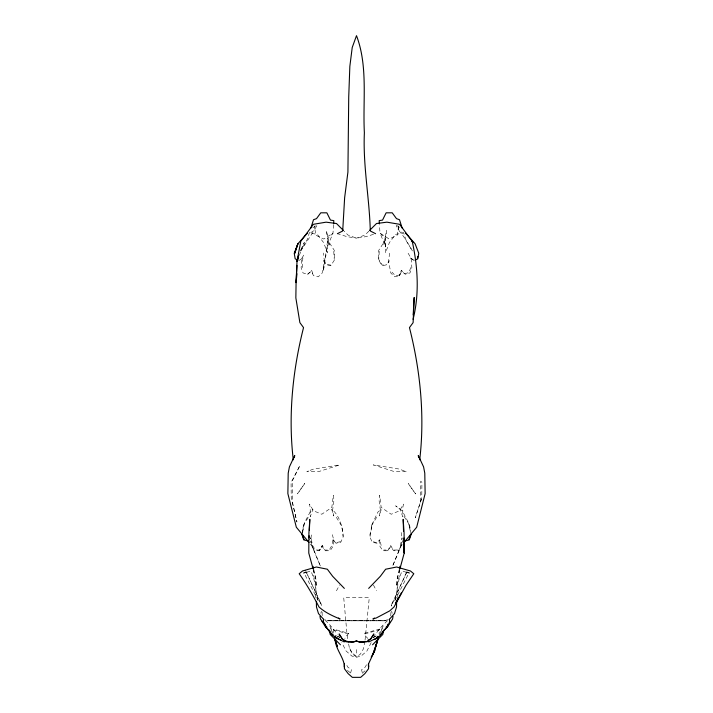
<?xml version="1.0" encoding="UTF-8"?>
<svg xmlns="http://www.w3.org/2000/svg" width="713" height="713" viewBox="0 0 713 713"><rect width="100%" height="100%" fill="white"/><g stroke="black" fill="none" stroke-linecap="round" stroke-linejoin="round"><path stroke-width="0.53" stroke-dasharray="3.56 2.67" d="M420.652 501.622L420.768 481.15L421.927 482.443L421.757 498.111L415.296 517.79L421.757 498.111M367.89 638.447L365.903 636.522L364.495 633.964L364.815 633.162L379.699 629.089L379.058 634.017M390.751 616.005L390.92 612.084M302.285 267.607L302.847 257.919L301.92 258.159L301.118 267.821L303.07 272.954L307.704 274.255L311.385 271.252L313.533 275.69L318.265 276.813L322.133 273.07L324.433 261.439L323.399 253.026M379.245 251.35L378.755 259.461L382.186 265.102L386.544 264.371M399.735 569.518L399.333 575.917L396.464 586.434L397.034 579.428L399.262 569.339M333.541 224.8L332.989 233.115L327.294 246.965L323.301 271.323L327.855 238.828L327.552 252.874L323.595 242.58L317.33 234.327L309.959 233.187L314.085 230.522L300.111 251.956M408.103 253.222L411.08 258.159L411.882 267.821L409.93 272.954L405.296 274.255L401.615 271.252L399.467 275.69L394.735 276.813L390.867 273.07L388.567 261.439L389.601 253.026M400.341 545.605L402.07 537.869L401.419 546.087L398.469 550.614L393.683 550.775L390.715 546.559L387.712 550.784L382.872 550.748L379.869 546.203L379.173 540.409L380.011 539.803L381.152 545.579M398.772 226.868L398.469 229.934L396.205 225.673M332.383 534.67L333.827 540.409L333.131 546.203L330.128 550.748L325.288 550.784L322.285 546.559L319.317 550.775L314.531 550.614L311.581 546.087L310.93 537.869L309.032 539.83M302.267 534.385L303.471 524.67M397.248 597.512L397.034 579.428L399.619 569.937M398.576 225.914L397.194 235.21L389.191 239.042L380.011 233.115L379.459 224.8M310.859 538.413L311.839 532.513M370.074 536.399L372.034 524.964L369.575 536.328L372.266 542.272L376.954 543.244L380.011 539.803L376.901 542.629L372.56 541.675M364.842 641.272L363.478 648.759L360.493 653.99L357.053 656.691L356.5 656.236L355.947 656.691L352.507 653.99L349.522 648.759L348.55 643.411M365.038 640.203L369.272 597.699L343.728 597.699L347.088 635.176L348.354 642.342M302.66 532.255L304.237 523.77L309.228 515.998M302.294 532.255L304.362 523.039L310.69 510.9L312.9 509.269L310.262 516.693L310.208 507.567L309.513 504.109L313.462 510.793L321.786 514.242L331.83 507.398L333.327 495.294L334.005 499.786L332.588 510.437L333.702 515.971L331.697 509.269C339.718 515.535 342.231 526.675 343.425 536.328L340.734 542.272L336.046 543.244L332.989 539.803L331.848 545.579L329.21 550.008L324.843 550.071L322.321 545.427L319.317 550.775L322.321 545.427M320.814 613.287L321.385 611.219M309.531 232.224L307.214 239.523L300.556 250.958M392.088 603.358L391.196 606.059L407.248 571.042L392.088 603.358L394.949 600.284L409.164 572.601L404.815 572.022L409.422 573.154L402.212 571.068C397.284 580.275 397.729 590.765 394.949 600.284M410.715 267.607L408.986 272.526L404.708 273.676L401.383 270.28L399.467 275.69L401.383 270.28M299.317 255.414L304.317 242.42L300.253 250.967M379.557 635.007L383.095 625.934L380.813 632.057M379.699 629.089L379.387 629.891L364.495 633.964M403.585 538.992L392.48 566.363L401.205 545.846L402.613 544.153M373.362 637.716C377.168 631.228 382.418 625.372 387.961 620.248M371.188 642.591L366.937 650.969L361.161 656.031L356.5 657.234L351.839 656.031L346.063 650.969L341.812 642.591M333.301 632.698L333.711 629.142L348.586 633.331L344.816 638.411M336.456 590.801L339.611 584.99M301.92 258.159L304.897 253.222M376.66 517.299L371.108 526.337L377.854 512.139L381.303 509.269L379.298 515.971L380.412 510.437L378.995 499.786L379.673 495.294L381.17 507.398L391.214 514.242L399.538 510.793L403.487 504.109L402.792 507.567L402.738 516.693L400.1 509.269L395.653 505.838L402.31 510.9L408.638 523.039L410.189 530.632L408.763 523.77L403.772 515.998M348.586 633.331L348.096 633.91L333.221 629.722M368.871 231.172L365.047 235.005L356.5 238.16L346.768 236.582L337.418 233.686M308.292 273.676L307.704 274.255L311.617 270.28L313.257 274.897M388.567 261.439L389.28 260.771L386.811 264.817L382.115 265.646L378.238 259.461L378.763 250.29L384.583 241.288L383.549 245.005L386.589 230.566L385.483 238.775L380.011 233.115L385.706 246.965L385.145 238.828L385.448 252.874L389.405 242.58L395.67 234.327L403.041 233.187L398.915 230.522L403.638 236.573L412.453 251.092M366.509 664.757L365.145 667.154L361.571 669.721L362.587 674.115L362.641 672.787L365.6 670.389M312.731 227.857L317.24 224.827L314.531 229.934L314.228 226.868M298.934 260.548L302.847 257.919M373.193 637.44L377.899 635.292M373.514 637.279L375.43 636.54M373.505 234.327L366.232 236.582L356.5 238.16L347.953 235.005L344.129 231.172M387.685 619.704L385.573 620.328L327.427 620.328L325.315 619.704M399.743 274.897L395.483 275.878L391.99 272.152M340.44 541.675L336.099 542.629L332.989 539.803L333.827 540.409M397.64 549.981L393.228 550.071L390.679 545.427L387.712 550.784L388.157 550.071L383.79 550.008M319.772 550.071L315.36 549.981L312.659 545.605L310.93 537.869M335.101 635.292L339.807 637.44M330.814 265.102L326.456 264.371L323.72 260.771L324.433 261.439M414.066 260.548L410.153 257.919L411.08 258.159M337.677 636.584L339.709 637.369M410.153 257.919L414.03 260.013M347.4 670.389L350.359 672.787L350.413 674.115L351.429 669.721L347.855 667.154L346.491 664.757M396.66 225.433L401.169 228.463M355.992 655.942L352.382 653.286L349.406 647.965M325.039 620.248L329.094 623.973L337.507 634.214M318.051 600.284C315.271 590.765 315.716 580.275 310.788 571.068L303.578 573.154L308.185 572.022L303.836 572.601L318.051 600.284L320.912 603.358L321.804 606.059L305.752 571.042M310.387 544.153L311.795 545.846L320.52 566.363L310.244 541.015M336.34 517.299L341.892 526.337L342.926 536.399M323.72 260.771L326.189 264.817L330.885 265.646L334.762 259.461L334.237 250.29L328.417 241.288L329.451 245.005L326.411 230.566L327.517 238.775L332.989 233.115L323.809 239.042L315.806 235.21L314.424 225.914M412.444 250.958L405.786 239.523L403.469 232.224M373.389 584.99L376.544 590.801M305.289 570.043L320.912 603.358M338.773 635.764L339.638 637.716M333.443 635.007L329.905 625.934L332.142 632.155M391.615 611.219L392.186 613.287M313.381 569.937L315.966 579.428L316.536 586.434L313.667 575.917L313.265 569.518M313.738 569.339L315.966 579.428L315.752 597.512M409.529 524.67L411.169 534.304M401.161 532.513L402.141 538.413M333.755 251.35L334.245 259.461M322.08 612.084L322.249 616.005M356.5 649.57L356.5 655.595M299.513 466.329L292.232 481.15L292.348 501.622L296.947 522.05L291.243 498.111L291.073 482.443L299.513 466.329M304.799 483.441L297.41 493.886L304.799 483.441M308.399 470.963L306.795 471.756L319.415 471.364L339.691 464.912L313.542 469.092L308.399 470.963M386.116 620.8L326.884 620.8L386.116 620.8M406.205 471.756L393.585 471.364L373.309 464.912L399.458 469.092L406.205 471.756M415.59 493.886L408.201 483.441L415.59 493.886"/><path stroke-width="1.07" d="M396.642 601.692L396.517 607.004L394.512 613.581L389.12 619.65M309.005 537.976L309.103 535.784M309.344 530.312L309.834 519.349L308.916 532.941L308.782 553.074L313.096 568.885M413.192 314.968L414.173 297.49L413.112 322.632L409.458 327.606C420.331 370.439 424.921 415.822 419.707 459.823M399.797 568.448L399.931 566.318M333.613 223.757L333.818 220.638L330.467 220.103L326.866 212.822L320.779 212.813L316.51 218.641L313.515 219.711L310.859 228.053M344.183 666.905L344.468 663.821M296.956 273.747L296.082 282.615L295.85 297.882L299.888 322.632L303.542 327.606C292.669 370.439 288.079 415.822 293.293 459.823M323.613 619.294L323.337 621.888C327.24 628.287 330.921 636.335 338.595 638.866L337.962 638.5M296.991 265.388L296.082 282.615L297.009 261.413L300.779 241.315L313.426 224.292L326.091 222.171L336.491 223.517L343.372 230.406M387.792 624.285L387.293 627.19L384.191 630.096M417.47 258.498L417.818 256.466M383.585 630.203L382.81 634.445L372.551 644.793M393.041 616.389L392.56 619.018L387.293 627.19L389.663 621.888L389.387 619.294M413.085 319.353C419.494 293.836 417.845 266.849 412.221 241.315L399.574 224.292L386.909 222.171L376.509 223.517L369.628 230.406M294.317 457.684L294.727 455.518L289.416 466.881L288.212 473.156L287.865 493.619L296.323 527.228L308.987 542.459M298.426 255.717L297.009 261.413L298.551 257.42M377.721 639.632L374.735 650.612L368.363 664.24L368.576 668.696L364.851 673.642L360.671 677.35L352.329 677.35L348.149 673.642L344.424 668.696C345.324 658.865 335.716 650.211 335.119 639.659M399.904 568.885L404.218 553.074L404.084 532.941L403.166 519.349L403.54 531.319M376.874 642.449L372.979 654.284L377.881 639.659M375.617 646.709L377.988 638.741M411.169 534.304L409.235 539.928L404.547 541.051M408.959 539.483L410.733 534.385M401.49 592.672L395.51 603.546M383.139 631.076L379.993 635.862L375.742 638.937L373.879 639.534M395.43 603.367L398.54 597.583M371.206 657.11L374.735 650.612L372.569 654.4M378.059 636.246L377.088 637.68L378.166 636.985L375.591 638.625L369.04 641.798L367.587 641.62M404.013 542.459L416.677 527.228L425.135 493.619L424.788 473.156L423.584 466.881L418.273 455.518L418.683 457.684M368.657 588.394L380.332 576.327L385.635 569.224L396.633 567.004L410.465 570.979L413.798 573.751L405.947 585.355L393.995 606.986L389.726 610.872L376.357 617.939L372.899 619.018L374.477 618.028M307.428 233.089L297.891 243.775L294.656 253.418L297.891 243.775L294.237 253.258L295.182 258.846L297.998 260.12M386.205 626.994L387.64 625.729L381.794 633.679L380.082 635.051M364.388 641.798L358.577 641.673L356.5 640.996L359.557 642.155L366.937 641.602L370.707 639L373.817 634.107L370.707 639L367.997 640.194M337.418 233.686L342.703 230.985L344.637 197.715L347.917 172.091L348.728 96.932L349.842 66.389L352.222 47.504L356.5 35.65C368.166 66.452 362.667 100.613 364.37 132.832C362.89 165.79 369.459 198.134 370.297 230.985L375.582 233.686M415.002 260.12L417.818 258.846L418.763 253.258L415.109 243.775L405.572 233.089M345.413 641.62L343.96 641.798L334.834 636.985L337.757 638.491M359.557 642.155L366.937 641.602M346.063 641.602L353.443 642.155L356.5 640.942C351.857 642.725 346.268 642.074 342.293 639L339.183 634.107L342.293 639L346.063 641.602L348.612 641.798M338.925 639.481L340.805 639.926M308.453 541.051L303.765 539.928L301.831 534.304M338.523 618.028L340.101 619.018C332.668 615.979 324.95 612.449 319.005 606.986C313.159 595.667 306.661 584.259 299.202 573.751L302.535 570.979L316.367 567.004L327.365 569.224L332.668 576.327L344.343 588.394M332.918 635.051L331.206 633.679L332.285 635.533L329.415 630.203L330.19 634.445L340.449 644.793M326.795 626.994L325.36 625.729L325.707 627.19L328.809 630.096M337.16 638.901L334.691 636.139M411.535 240.914L413.121 242.438M324.165 623.51L320.44 619.018L319.959 616.389M324.246 623.679L322 621.308L325.707 627.19L325.208 624.285M323.88 619.65L318.488 613.581L316.483 607.004L316.358 601.692M334.54 638.331L337.383 646.709L334.754 638.901M302.267 534.385L304.041 539.483M402.141 228.053L399.485 219.711L396.49 218.641L392.221 212.813L386.134 212.822L382.533 220.103L379.182 220.638L379.387 223.757M368.532 663.821L368.817 666.905M313.069 566.318L313.203 568.448M403.914 543.288L404.218 553.074L403.995 537.976"/></g></svg>
